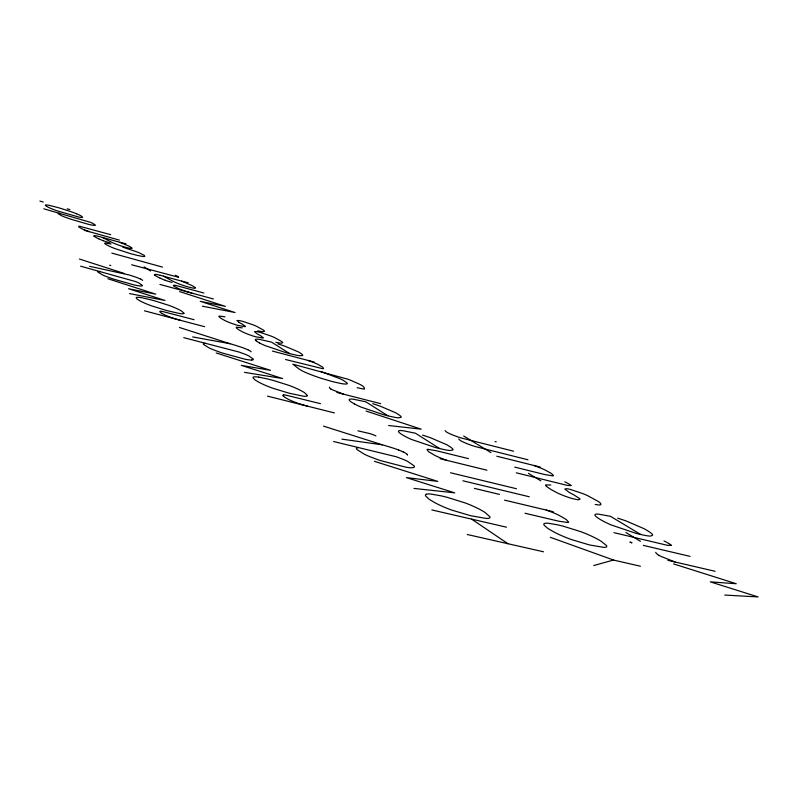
<?xml version="1.0" encoding="UTF-8"?>
<svg xmlns="http://www.w3.org/2000/svg" width="798" height="798" viewBox="0 0 798 798"><rect width="100%" height="100%" fill="white"/><g stroke="black" fill="none" stroke-linecap="round" stroke-linejoin="round"><path stroke-width="1.2" d="M94.014 235.909L94.932 235.679A9.207 0.968 18.1 0 1 96.628 235.929L99.431 236.607A41.207 4.409 18.1 0 1 102.134 237.345L119.451 242.173A24.878 2.574 18.1 0 0 122.792 243.041L123.6 243.23A14.554 1.516 18.1 0 0 125.914 243.729M154.493 274.761L155.351 274.352A9.905 1.137 18.3 0 1 157.086 274.572L160.049 275.25M671.208 545.283L667.826 545.403L613.951 532.655M570.889 485.583L567.498 485.443L516.286 472.815M357.933 430.83L370.092 433.663A11.481 1.776 19.2 0 1 374.531 435.289L375.928 435.878M593.752 565.543L613.532 560.026M631.737 542.8L629.921 542.061L631.876 542.77M358.302 447.528L356.507 448.207A20.748 3.372 19.3 0 0 357.125 449.663L364.127 454.092A20.489 3.332 19.3 0 0 369.823 456.675L376.736 459.289A30.903 4.997 19.3 0 0 380.556 460.606L406.242 467.269A30.344 4.898 19.3 0 0 413.204 467.618L414.162 467.229A23.531 3.8 19.4 0 0 414.022 465.773L407.618 461.384A15.94 2.564 19.4 0 0 403.09 459.319L396.287 456.765L333.604 441.513M251.709 360.028L252.806 359.888A19.97 2.763 18.5 0 0 253.225 359.01L248.637 355.848A13.526 1.865 18.6 0 0 244.986 354.222L239.28 352.108L183.749 337.654M178.373 277.225L131.67 264.766M205.595 343.349L203.6 343.599A17.606 2.444 18.5 0 0 203.67 344.527L208.867 347.778A17.376 2.414 18.5 0 0 213.465 349.803L219.221 351.958A26.234 3.631 18.5 0 0 222.452 353.055L245.036 359.23A25.755 3.561 18.5 0 0 251.719 360.038M724.734 595.059L758.1 596.924L710.28 581.852L736.255 583.737L673.582 563.917M100.329 271.539L98.294 271.569A15.521 1.885 18.1 0 0 98.084 272.188L102.194 274.731A15.322 1.865 18.1 0 0 106.084 276.417L111.072 278.263A23.142 2.803 18.1 0 0 113.915 279.23L134.194 284.956A22.723 2.753 18.1 0 0 140.538 285.973L141.665 285.943A17.606 2.135 18.1 0 0 142.363 285.395L138.842 282.951A11.93 1.446 18.1 0 0 135.75 281.614L80.618 266.183M413.963 488.406L454.78 492.875L406.382 477.603L437.803 481.394L374.422 461.314M388.636 425.524L421.224 429.164L366.092 411.06M550.839 484.994L545.642 484.935A21.536 3.162 20 0 0 546.67 486.571L550.101 488.935A51.032 7.431 20.1 0 0 552.236 490.201L556.715 492.605A14.234 2.105 20 0 0 559.208 493.782L562.121 495.019A18.962 2.793 20 0 0 565.423 496.296L569.622 497.753A12.898 1.905 20 0 0 572.485 498.6L577.852 499.777L579.907 499.378A15.81 2.334 20 0 0 579.647 498.6L573.762 494.8A33.516 4.848 20.1 0 1 569.084 492.316L564.794 488.984L566.67 488.695A14.703 2.145 20.1 0 1 570.301 489.413L582.68 493.553A18.444 2.693 20.1 0 1 587.607 495.658L597.852 501.224A32.02 4.698 20.1 0 1 600.635 503.398C602.37 506.241 596.615 504.476 595.198 504.446M60.349 213.495L58.563 213.385A12.948 1.307 18 0 0 58.304 213.784L61.576 215.679A12.778 1.287 18 0 0 64.758 217.016L68.887 218.512A19.312 1.935 18 0 0 71.241 219.32L88.259 224.278A18.962 1.905 18 0 0 93.685 225.335L94.683 225.395A14.693 1.476 18 0 0 95.381 225.086L92.638 223.29A9.955 0.998 18 0 0 90.104 222.223L43.79 208.807M341.903 439.139L382.621 444.875L388.187 446.541A44.08 7.042 19.4 0 1 389.115 446.82L393.913 448.326A12.269 1.925 19.4 0 1 398.701 450.032M258.712 377.115L267.919 379.04A52.608 7.8 18.8 0 1 273.185 380.407L288.946 385.374A21.227 3.102 18.8 0 1 293.445 387.13L296.248 388.337A27.361 4.01 18.8 0 1 304.507 392.666L307.459 395.529A21.207 3.112 18.8 0 1 306.552 396.207A22.264 3.262 18.8 0 1 305.155 396.297A24.309 3.561 18.8 0 1 303.29 396.177L289.175 393.214L272.936 388.277A21.556 3.172 18.7 0 1 267.819 386.342A24.389 3.581 18.8 0 1 259.2 382.412L256.098 380.596A34.134 4.997 18.8 0 1 254.512 379.469L253.006 377.733A22.065 3.242 18.7 0 1 254.013 376.905L254.901 376.816A24.529 3.601 18.7 0 1 258.712 377.115M244.527 372.357L282.622 378.551L241.245 365.354L270.492 370.322L216.218 352.965M192.667 336.916L230.383 343.788L235.22 345.265A37.466 5.137 18.6 0 1 236.018 345.514L240.168 346.831A10.444 1.416 18.6 0 1 244.228 348.267A11.89 1.606 18.6 0 1 247.839 349.763M242.313 327.888L236.627 327.16A17.765 2.244 18.6 0 0 236.477 328.018L238.393 329.504A42.055 5.297 18.7 0 0 239.759 330.352L242.792 331.998A11.731 1.486 18.6 0 0 244.607 332.846L246.841 333.773A15.641 1.985 18.6 0 0 249.465 334.771L252.936 335.968A10.623 1.347 18.6 0 0 255.42 336.726L262.981 338.073A13.037 1.656 18.6 0 0 263.32 337.704L259.849 335.26A27.641 3.461 18.7 0 1 256.647 333.544L254.482 331.619L256.856 331.649A12.13 1.526 18.6 0 1 260.308 332.447L270.712 335.938A15.212 1.915 18.6 0 1 274.482 337.514L281.365 341.315A26.414 3.342 18.6 0 1 282.692 342.631L281.275 343.26L275.829 342.332M224.956 316.826L219.31 316.058A17.426 2.165 18.5 0 0 219.101 316.856L220.936 318.292A41.247 5.097 18.6 0 0 222.243 319.1L225.176 320.696A11.511 1.436 18.5 0 0 226.951 321.514L229.126 322.422A15.342 1.905 18.5 0 0 231.689 323.389L235.101 324.567A10.424 1.297 18.5 0 0 237.535 325.315L245.026 326.681A12.788 1.596 18.5 0 0 245.385 326.332L242.073 323.988A27.112 3.332 18.6 0 1 238.971 322.332M202.333 306.173L235.051 312.537L200.238 301.325L225.375 306.352L179.62 291.589M129.535 293.594L165.016 300.467L128.528 288.736L155.74 294.153L107.82 278.721M257.634 330.861L263.031 331.808L264.487 331.24A25.905 3.212 18.5 0 0 263.24 329.983L256.587 326.312A14.923 1.845 18.6 0 0 252.916 324.776L242.702 321.355A11.9 1.466 18.6 0 0 239.3 320.557L236.916 320.497L238.961 322.332M89.585 266.303L128.957 274.921A33.067 3.98 18.1 0 1 129.665 275.14L133.356 276.317A9.237 1.097 18.2 0 1 136.917 277.574A10.514 1.247 18.2 0 1 140.019 278.831M467.259 534.5L543.498 551.787M640.425 566.221L613.802 560.136L550.341 537.323M431.828 509.932L506.441 527.179M667.886 560.336L715.118 571.308M525.014 513.254L559.099 521.274L567.827 522.49A14.284 2.284 20.1 0 0 568.615 522.082L566.291 519.538L558.63 515.109A19.691 3.142 20.1 0 0 552.894 512.575L546.211 510.062M643.328 545.393L690.031 556.356M474.421 488.386L499.478 494.401M504.565 500.137L553.303 511.747M462.89 480.785L529.283 496.765M450.531 472.765L516.436 488.725M440.027 458.69L486.93 470.202M514.74 467.119L544.964 474.601L552.745 475.867A12.608 1.786 19.9 0 0 553.473 475.588L551.478 473.533L544.755 469.823A17.396 2.464 19.8 0 0 539.697 467.648L533.782 465.443M468.466 458.641L436.785 450.83L428.027 449.324A13.217 2.005 19.5 0 0 427.01 449.573L428.536 451.658L435.209 455.578A19.721 2.993 19.5 0 0 440.486 457.932L446.81 460.356M267.47 396.137L334.432 412.915M496.815 456.207L540.096 467.02M513.523 451.189L462.66 438.351A10.414 1.456 19.5 0 1 457.424 436.755L454.471 435.668A17.446 2.434 19.5 0 1 452.656 434.95L451.01 434.262A11.98 1.676 19.5 0 1 446.591 432.067L446.401 431.918A32.618 4.549 19.6 0 1 446.072 431.628L445.045 430.621M320.527 403.688L286.163 395.2A8.16 1.227 18.8 0 0 283.669 394.95M527.937 459.778L476.655 446.9A10.554 1.496 19.6 0 1 471.359 445.294L468.356 444.187A17.676 2.494 19.6 0 1 466.511 443.459L464.845 442.75A12.13 1.716 19.5 0 1 460.336 440.516L460.147 440.366A33.047 4.658 19.6 0 1 459.808 440.057L458.74 439.03M495.019 441.583L496.256 441.893M336.866 392.456L380.646 403.668M357.155 387.688L362.711 388.895A12.648 1.696 19 0 0 364.576 388.985C364.836 385.125 355.23 382.841 351.838 380.726A15.461 2.065 19 0 0 347.748 379.17L292.826 364.177L299.3 369.175A48.798 6.534 19 0 0 301.494 370.442L302.063 370.761A17.586 2.384 18.9 0 0 306.342 372.816L313.195 375.539A29.506 3.97 18.9 0 0 316.567 376.746A26.913 3.621 18.9 0 0 322.951 378.851L330.591 381.075A41.366 5.536 18.9 0 0 333.923 381.953L341.315 383.579A24.469 3.292 18.9 0 0 345.963 384.057L346.921 383.898A18.524 2.494 18.9 0 0 347.09 383L343.2 380.307A19.691 2.653 18.9 0 0 339.938 378.711L320.676 371.429M285.544 359.509L322.601 368.656A11.312 1.486 18.8 0 0 323.609 368.566L322.701 367.12L317.554 364.197A15.611 2.055 18.8 0 0 313.275 362.372L308.048 360.437M272.437 351.09L314.133 362.033M144.428 310.801L204.577 326.691M194.024 319.689L163.031 311.599A7.102 0.928 18.3 0 0 160.667 311.25A11.78 1.536 18.3 0 0 159.819 311.759A21.147 2.763 18.3 0 0 162.184 313.524M188.089 282.612A15.651 1.766 18.3 0 1 185.665 282.123L184.827 281.933A26.743 3.002 18.3 0 1 181.296 281.036L162.912 276.008A44.419 5.157 18.3 0 0 160.039 275.25M159.939 284.427L213.425 298.971M109.645 265.205L110.792 265.515M203.899 293.006L176.298 285.574A6.344 0.738 18.3 0 0 174.203 285.235A10.514 1.227 18.3 0 0 173.475 285.624M122.802 247.171L137.446 252.068A12.479 1.337 18.2 0 1 139.061 252.727L144.069 255.27L144.837 256.358A19.9 2.135 18.1 0 1 142.842 256.477L137.655 255.46A36.429 3.88 18.1 0 1 129.675 253.365L114.673 248.507A27.95 2.993 18.2 0 1 111.032 246.991A30.474 3.262 18.2 0 1 109.655 246.383L105.585 244.258A20.229 2.175 18.1 0 1 104.698 243.36L104.847 243.101A10.603 1.137 18.1 0 1 105.575 243.061L109.735 243.719A36.548 3.96 18.2 0 1 111.092 244.008M172.059 282.452L167.959 281.235A7.082 0.818 18.3 0 1 165.176 280.248M111.81 253.096L162.473 267.101M307.589 406.192L303.719 405.145A11.292 1.706 18.9 0 1 299.809 403.948M110.693 234.682L79.89 226.333A9.007 0.938 18 0 0 78.773 226.223L78.703 226.931L82.054 228.836A13.426 1.397 18.1 0 0 85.226 230.173L89.316 231.689M84.269 230.273L119.331 240.088M109.855 242.821L106.024 241.674A6.574 0.698 18.1 0 1 103.461 240.757M39.9 201.076L43.282 202.044M67.152 208.827L69.865 209.595M180.438 320.317L176.986 319.35A9.835 1.287 18.3 0 1 173.545 318.282A16.269 2.125 18.3 0 1 166.932 315.838A16.229 2.125 18.3 0 1 162.203 313.524M191.939 293.125L188.867 292.248A8.778 1.027 18.3 0 1 185.804 291.29A14.524 1.696 18.3 0 1 179.899 289.125A14.484 1.686 18.3 0 1 175.65 287.12A18.883 2.204 18.4 0 1 173.525 285.634M323.499 426.122L382.442 444.845M179.4 327.469L230.213 343.758M79.391 259.011L124.478 273.544M343.559 394.152L332.227 389.743A8.529 1.187 19 0 1 330.951 389.035M675.098 561.982L660.944 556.396A10.324 1.626 20.7 0 1 659.078 555.368M119.81 242.253L128.977 246.153A18.174 1.925 18.1 0 1 130.623 247.061L131.869 248.098M181.675 281.125L191.799 285.475A19.571 2.244 18.3 0 1 193.675 286.522L195.201 287.759M76.608 213.794L74.822 213.076A14.524 1.426 18 0 0 71.86 211.959L60.947 208.448A35.83 3.561 18 0 0 57.167 207.36L50.354 205.615A16.778 1.656 18 0 0 47.321 205.056L46.553 204.966A15.102 1.486 18 0 0 45.346 205.106L45.835 205.834A23.351 2.304 18 0 0 46.653 206.383L48.419 207.33A16.678 1.646 18 0 0 53.795 209.615A14.733 1.456 18 0 0 57.167 210.852L78.832 217.076A16.628 1.636 18 0 0 80.329 217.345A15.222 1.506 18 0 0 81.546 217.495A14.504 1.426 18 0 0 82.633 217.405L81.506 216.168A18.713 1.845 18 0 0 76.628 213.794M175.321 275.2L176.198 275.619A20.13 2.264 18.3 0 1 177.655 276.457A9.825 1.097 18.3 0 1 178.553 277.255M564.804 481.812L566.221 482.511A26.683 3.84 19.9 0 1 568.854 483.987A13.037 1.865 20 0 1 571.049 485.573M102.573 237.485L110.234 241.495A34.803 3.651 18.2 0 0 111.69 242.243A14.933 1.576 18.1 0 0 115.301 243.829L118.224 244.946A9.945 1.047 18.1 0 0 121.924 246.193L124.508 246.971A14.464 1.526 18.1 0 0 126.363 247.48L128.847 248.088A9.386 0.998 18.1 0 0 130.852 248.417L131.291 248.437A12.828 1.357 18.1 0 0 131.86 248.098M663.996 540.924L665.612 541.722A29.127 4.449 20.5 0 1 668.654 543.438M163.381 276.168L172.059 280.756A37.476 4.259 18.4 0 0 173.695 281.604A16.08 1.835 18.3 0 0 177.705 283.39L180.907 284.627A10.713 1.227 18.3 0 0 184.897 285.973L187.65 286.791A15.571 1.776 18.3 0 0 189.625 287.32L192.238 287.928A10.115 1.157 18.3 0 0 194.303 288.228L194.732 288.218A13.815 1.586 18.3 0 0 195.191 287.759M259.51 342.95L260.108 343.27A20.489 2.643 18.7 0 0 265.285 345.674L285.734 352.586A119.919 14.843 18.5 0 0 291.529 354.083L296.138 355.15A20.578 2.653 18.7 0 0 299.549 355.689L302.382 355.579A18.204 2.344 18.7 0 0 302.502 354.791L302.003 354.302A33.965 4.389 18.7 0 0 298.133 351.778L284.736 346.132A91.431 12.179 18.7 0 0 277.913 343.868M354.442 403.928L355.15 404.307A22.613 3.202 19.1 0 0 361.105 407.11L383.658 414.741A131.65 17.855 18.9 0 0 389.873 416.287L394.771 417.344A22.723 3.212 19.2 0 0 398.292 417.793L401.005 417.404A20.09 2.843 19.2 0 0 400.815 416.347L400.147 415.718A37.486 5.317 19.1 0 0 395.419 412.656L380.237 406.172A101.296 14.843 19.2 0 0 372.746 403.678M640.575 534.421L610.46 516.306L598.43 514.131A29.127 4.409 20.3 0 0 596.754 514.062A21.356 3.232 20.3 0 0 595.328 514.311L594.939 514.8A25.616 3.88 20.3 0 0 596.754 517.144L597.283 517.543A33.177 5.007 20.4 0 0 603.059 521.064L603.976 521.543A25.446 3.85 20.3 0 0 611.268 524.974L636.275 533.443A146.742 21.376 20 0 0 642.669 534.919L647.567 535.847A25.576 3.86 20.4 0 0 650.799 536.037L652.644 535.069A22.623 3.411 20.4 0 0 651.537 533.473L650.45 532.625A42.174 6.394 20.3 0 0 643.896 528.615L625.911 520.875A114.663 17.955 20.5 0 0 617.672 518.151M528.446 473.334L540.835 480.855M625.941 532.505L640.445 541.303M463.668 435.997L476.715 443.937M477.543 444.446L490.91 452.586M289.644 353.594L271.5 342.103L260.078 339.519A23.451 3.032 18.7 0 0 258.293 339.26A17.207 2.214 18.7 0 0 256.527 339.16L255.709 339.3A20.628 2.663 18.7 0 0 255.779 340.497L256.048 340.726M387.848 415.768L365.843 401.833L353.733 399.289A25.885 3.671 19.1 0 0 351.898 399.08A18.982 2.683 19.1 0 0 350.132 399.09L349.384 399.339A22.763 3.222 19.1 0 0 349.893 400.935L350.242 401.224A29.476 4.17 19.2 0 0 354.442 403.928M439.598 448.526L415.409 433.214L402.98 430.721A27.202 4.02 19.4 0 0 401.115 430.541A19.95 2.943 19.4 0 0 399.369 430.611L398.671 430.93A23.92 3.531 19.4 0 0 399.439 432.755L399.828 433.075A30.972 4.569 19.4 0 0 404.446 436.047L405.224 436.456A23.77 3.511 19.4 0 0 411.598 439.489L435.269 447.488A137.924 19.521 19.1 0 0 441.683 449.055L446.73 450.102A23.88 3.521 19.4 0 0 450.291 450.491L452.905 449.942A21.117 3.112 19.4 0 0 452.536 448.725L451.768 448.027A39.391 5.835 19.4 0 0 446.551 444.646L430.411 437.703A106.663 16.329 19.5 0 0 422.561 435.1M144.129 266.891L150.523 270.981M155.051 275.41L155.221 275.519A29.157 3.332 18.3 0 0 159.999 278.113M94.463 236.537L94.393 236.487A15.491 1.636 18.1 0 1 93.875 236.128L93.895 236.128M471.618 519.129L507.927 543.717M154.423 274.951L154.453 274.991A16.688 1.905 18.3 0 0 155.061 275.41M407.209 454.511L407.499 455.06M668.604 543.438A14.234 2.165 20.5 0 1 671.308 545.313M658.939 555.338A21.327 3.342 20.7 0 1 655.717 552.316M98.753 238.841A27.072 2.853 18.1 0 1 94.603 236.597M103.401 240.757A11.092 1.177 18.1 0 1 98.902 238.881M165.126 280.248A11.94 1.377 18.3 0 1 160.159 278.143M259.5 342.95A26.703 3.441 18.7 0 1 256.048 340.726M330.831 389.005A17.616 2.454 19 0 1 329.584 387.2M140.159 278.861A10.214 1.217 18.2 0 1 142.633 280.407M247.998 349.793A11.551 1.566 18.6 0 1 251.141 351.768M299.809 403.918A18.673 2.803 18.9 0 1 292.098 401.065A18.623 2.793 18.9 0 1 286.302 398.162A24.279 3.641 18.9 0 1 283.14 395.818M283.091 395.808A13.526 2.035 18.8 0 1 283.729 394.97M403.259 451.917A13.566 2.135 19.4 0 1 407.499 454.601M398.681 450.042A13.965 2.195 19.4 0 1 403.1 451.887M183.919 313.265L183.889 313.415A18.544 2.374 18.3 0 1 182.752 313.784A19.461 2.484 18.3 0 1 181.355 313.734A21.257 2.713 18.3 0 1 179.56 313.514L166.642 310.532L152.308 306.113A18.843 2.414 18.2 0 1 147.919 304.467A21.327 2.733 18.2 0 1 140.727 301.265L138.273 299.849A29.845 3.81 18.3 0 1 137.066 298.991L136.149 297.754A19.302 2.464 18.2 0 1 137.396 297.275L138.303 297.285A21.446 2.743 18.2 0 1 141.944 297.764L150.373 299.699A45.915 5.935 18.3 0 1 155.111 300.986L169.006 305.405A18.563 2.364 18.3 0 1 172.867 306.891L175.221 307.888A23.93 3.062 18.2 0 1 181.934 311.33L183.919 313.265M544.416 523.538L544.146 523.697A25.855 4.249 20.3 0 0 544.206 525.284L547.229 527.927A40.03 6.554 20.3 0 0 549.692 529.553L554.091 532.057A28.588 4.698 20.3 0 0 565.134 537.154A25.277 4.16 20.3 0 0 571.288 539.518L589.493 544.944L603.886 547.388A28.509 4.668 20.3 0 0 605.502 547.258A26.105 4.279 20.3 0 0 606.5 546.859A24.878 4.07 20.3 0 0 606.5 545.533L601.074 541.224A32.08 5.257 20.3 0 0 589.912 535.408L586.4 533.882A24.878 4.06 20.3 0 0 580.954 531.727L563.159 526.181A61.885 10.254 20.4 0 0 557.513 524.815L548.136 523.229A28.748 4.728 20.3 0 0 544.765 523.398L544.416 523.538M426.441 494.241L426.072 494.381A26.364 4.529 19.8 0 0 425.623 495.887L428.197 498.471A40.798 6.982 19.8 0 0 430.461 500.077L434.651 502.57A29.147 5.007 19.8 0 0 445.553 507.698A25.775 4.439 19.8 0 0 451.788 510.112L470.76 515.747L486.341 518.451A29.057 4.978 19.8 0 0 488.216 518.381A26.613 4.559 19.8 0 0 489.493 518.022A25.356 4.349 19.8 0 0 489.912 516.765L485.134 512.535A32.708 5.606 19.8 0 0 474.331 506.72L470.83 505.174A25.356 4.339 19.8 0 0 465.344 502.989L446.9 497.254A63.072 10.953 19.9 0 0 440.925 495.807L430.77 494.042A29.317 5.037 19.8 0 0 426.88 494.122L426.441 494.241"/></g></svg>
